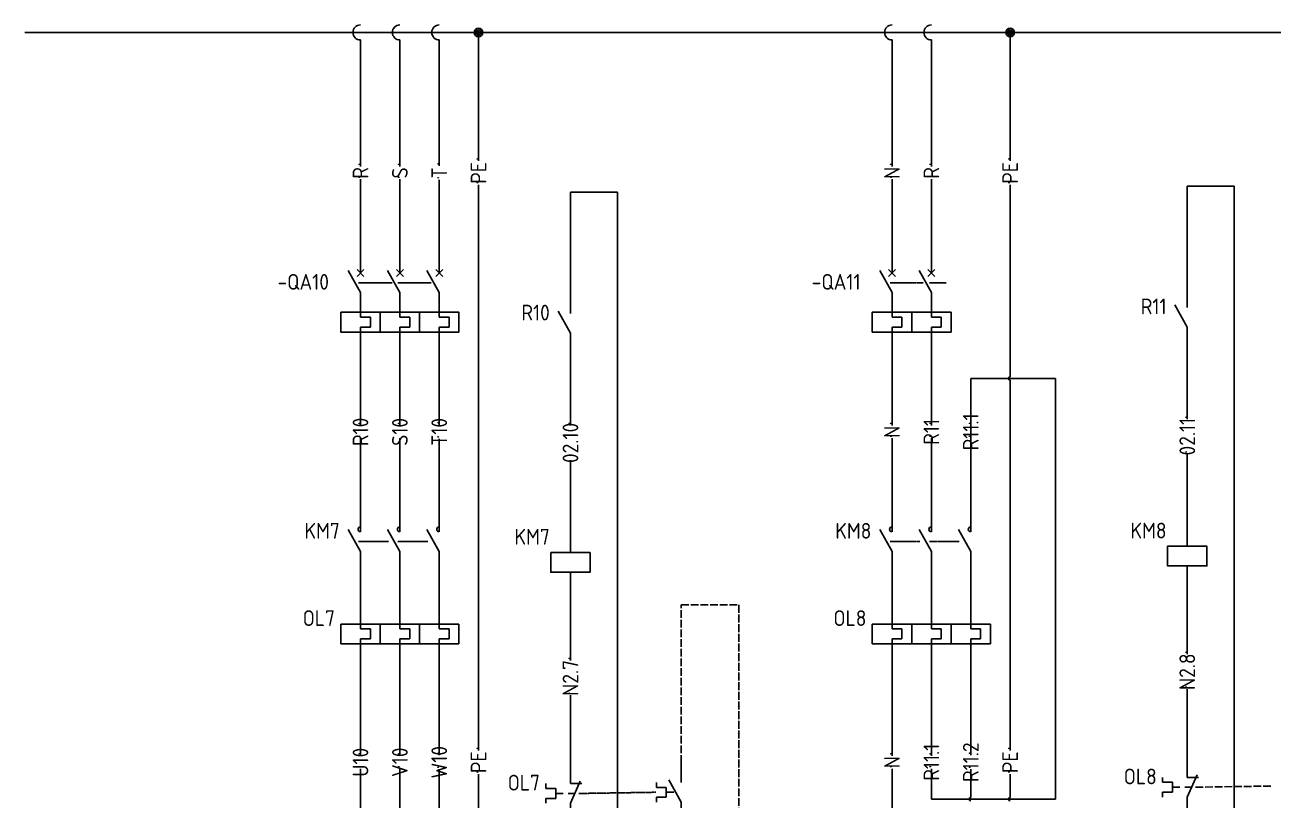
# Model space of a CAD drawing. Header units: millimetres. Extents: x 67033 to 212947, y 35102 to 335921.
# Drawn here: x 85319 to 87255, y 167449 to 168652 of the extents above; entities that cross this region are included whole.
import ezdxf
from ezdxf.enums import TextEntityAlignment as Align

# ---------------------------------------------------------------- set-up
doc = ezdxf.new("R2010")
doc.units = ezdxf.units.MM
doc.linetypes.add('ACAD_ISO02W100', pattern=[15, 12, -3])
doc.linetypes.add('DASHED', pattern=[0.75, 0.5, -0.25])
for name, color, linetype in [('LINK', 9, 'DASHED'), ('MISC', 2, 'Continuous'), ('RED_2.5mm^2', 1, 'Continuous'), ('SYMS', 7, 'Continuous'), ('TAGS', 51, 'Continuous')]:
    doc.layers.add(name, color=color, linetype=linetype)
doc.styles.add('WD_IEC', font='isocp2.shx', dxfattribs={"width": 0.9, "height": 4})

# ---------------------------------------------------------------- blocks, each defined once
blk = doc.blocks.new('VCB11TH')
for p, q in [((0, 7.5), (0, 2.5)), ((-0.88, 3.38), (0.88, 1.62)), ((-0.88, 1.62), (0.88, 3.38)), ((0, -2.5), (-3.12, 3.12)), ((0, -2.5), (0, -8.75)), ((0, -8.75), (2.5, -8.75)), ((2.5, -8.75), (2.5, -11.25)), ((0, -11.25), (0, -12.5)), ((2.5, -11.25), (0, -11.25)), ((0, -12.5), (0, -17.5))]:
    blk.add_line(p, q)
blk.add_lwpolyline([(-5, -7.5), (-5, -12.5), (5, -12.5), (5, -7.5)], close=True)
at = {"style": 'WD_IEC'}
for tag, p in [('INST', (-8, 5.25)), ('LOC', (-8, 1.75)), ('TAG1', (-8, -1.75)), ('RATING1', (-8, -6.35)), ('DESC1', (-8, -14.35)), ('DESC2', (-8, -17.85)), ('DESC3', (-8, -21.35))]:
    blk.add_attdef(tag, text='', height=2.5, dxfattribs=at).set_placement(p, align=Align.RIGHT)
blk.add_attdef('TERM01', text='', height=2, rotation=90, dxfattribs=at).set_placement((-1, 7.5), align=Align.RIGHT)
at = {"style": 'WD_IEC', "flags": 1}
for tag, p, height in [('X2TERM01', (0, 7.5), 0.32), ('MFG', (2.75, 6.5), 1.5), ('CAT', (2.75, 4), 1.5), ('X4LINK', (-2, 0), 0.32), ('X1LINK', (-0.5, 0), 0.32), ('COMMON', (-3.75, -8.75), 1), ('ASSYCODE', (1, -14), 1), ('FAMILY', (1, -15.5), 1), ('X8TERM02', (0, -17.5), 0.32), ('CATDESC', (1, -17), 1)]:
    blk.add_attdef(tag, p, '', height=height, dxfattribs=at)
at = {"lineweight": 15, "style": 'WD_IEC'}
blk.add_attdef('XREF', text='', height=2.5, dxfattribs=at).set_placement((-8, -10.35), align=Align.RIGHT)
at = {"style": 'WD_IEC'}
blk.add_attdef('TERM02', (-1, -17.5), '', height=2, rotation=90, dxfattribs=at)
blk = doc.blocks.new('VCB21TH')
for p, q in [((0, 7.5), (0, 2.5)), ((-0.88, 3.38), (0.88, 1.62)), ((-0.88, 1.62), (0.88, 3.38)), ((0, -2.5), (-3.12, 3.12)), ((0, -2.5), (0, -8.75)), ((0, -8.75), (2.5, -8.75)), ((2.5, -8.75), (2.5, -11.25)), ((0, -11.25), (0, -12.5)), ((2.5, -11.25), (0, -11.25)), ((0, -12.5), (0, -17.5))]:
    blk.add_line(p, q)
blk.add_lwpolyline([(-5, -7.5), (-5, -12.5), (5, -12.5), (5, -7.5)], close=True)
at = {"style": 'WD_IEC'}
for tag, p in [('INST', (-8, 5.25)), ('LOC', (-8, 1.75)), ('TAG2', (-8, -1.75)), ('DESC1', (-8, -14.35)), ('DESC2', (-8, -17.85)), ('DESC3', (-8, -21.35))]:
    blk.add_attdef(tag, text='', height=2.5, dxfattribs=at).set_placement(p, align=Align.RIGHT)
blk.add_attdef('TERM01', text='', height=2, rotation=90, dxfattribs=at).set_placement((-1, 7.5), align=Align.RIGHT)
at = {"style": 'WD_IEC', "flags": 1}
for tag, p, height in [('X2TERM01', (0, 7.5), 0.32), ('X4LINK', (-2, 0), 0.32), ('X1LINK', (-0.5, 0), 0.32), ('CONTACT', (-5, -7.5), 1), ('FAMILY', (1, -15.5), 1), ('X8TERM02', (0, -17.5), 0.32)]:
    blk.add_attdef(tag, p, '', height=height, dxfattribs=at)
blk.add_attdef('RATING1', text='', height=2.5, dxfattribs=at).set_placement((-8, -6.35), align=Align.RIGHT)
at = {"lineweight": 15, "style": 'WD_IEC'}
blk.add_attdef('XREF', text='', height=2.5, dxfattribs=at).set_placement((-8, -10.35), align=Align.RIGHT)
at = {"style": 'WD_IEC'}
blk.add_attdef('TERM02', (-1, -17.5), '', height=2, rotation=90, dxfattribs=at)
blk = doc.blocks.new('VMS21P')
for p, q in [((0, 7.5), (0, 2.5)), ((0, -2.5), (-3.12, 3.12)), ((0, -2.5), (0, -7.5))]:
    blk.add_line(p, q)
blk.add_arc((0, 3.12), 0.625, 90, 270)
at = {"style": 'WD_IEC'}
for tag, p in [('INST', (-5.25, 6.75)), ('TAG2', (-5.25, 0.75)), ('LOC', (-5.25, 3.75)), ('XREF', (-5.25, -3.75)), ('DESC1', (-5.25, -6.75)), ('DESC2', (-5.25, -9.75)), ('DESC3', (-5.25, -12.75))]:
    blk.add_attdef(tag, text='', height=2.5, dxfattribs=at).set_placement(p, align=Align.RIGHT)
blk.add_attdef('TERM01', text='', height=2, rotation=90, dxfattribs=at).set_placement((-1, 7.5), align=Align.RIGHT)
at = {"style": 'WD_IEC', "flags": 1}
for tag, p, height in [('X2TERM01', (0, 7.5), 0.32), ('X4LINK', (-2.91, 0), 0.32), ('X1LINK', (-0.5, 0), 0.32), ('CONTACT', (4, -3.5), 1), ('FAMILY', (4, -5), 1), ('X8TERM02', (0, -7.5), 0.32)]:
    blk.add_attdef(tag, p, '', height=height, dxfattribs=at)
at = {"style": 'WD_IEC'}
blk.add_attdef('TERM02', (-1, -7.5), '', height=2, rotation=90, dxfattribs=at)
blk = doc.blocks.new('VOL1')
for p, q in [((0, 7.5), (0, 1.25)), ((-5, 2.5), (-5, -2.5)), ((5, 2.5), (-5, 2.5)), ((0, 1.25), (2.5, 1.25)), ((2.5, 1.25), (2.5, -1.25)), ((5, -2.5), (5, 2.5)), ((-5, -2.5), (5, -2.5)), ((0, -1.25), (0, -7.5)), ((2.5, -1.25), (0, -1.25))]:
    blk.add_line(p, q)
at = {"style": 'WD_IEC'}
for tag, p in [('INST', (-6.5, 9)), ('LOC', (-6.5, 5.5)), ('TAG1', (-6.5, 2)), ('RATING1', (-6.5, -2.5)), ('XREF', (-6.5, -6.5)), ('DESC1', (-6.5, -10.35)), ('DESC2', (-6.5, -13.85)), ('DESC3', (-6.5, -17.35))]:
    blk.add_attdef(tag, text='', height=2.5, dxfattribs=at).set_placement(p, align=Align.RIGHT)
blk.add_attdef('TERM01', text='', height=2, rotation=90, dxfattribs=at).set_placement((-1, 7.5), align=Align.RIGHT)
at = {"style": 'WD_IEC', "flags": 1}
for tag, p, height in [('X2TERM01', (0, 7.5), 0.32), ('MFG', (2.75, 6.5), 1.5), ('CAT', (2.75, 4), 1.5), ('X4LINK', (-5, 0), 0.32), ('X1LINK', (5, 0), 0.32), ('ASSYCODE', (1, -4), 1), ('FAMILY', (1, -5.5), 1), ('CATDESC', (1, -7), 1), ('X8TERM02', (0, -7.5), 0.32)]:
    blk.add_attdef(tag, p, '', height=height, dxfattribs=at)
at = {"style": 'WD_IEC'}
blk.add_attdef('TERM02', (-1, -7.5), '', height=2, rotation=90, dxfattribs=at)
blk = doc.blocks.new('VOL2')
for p, q in [((0, 7.5), (0, 1.25)), ((-5, 2.5), (-5, -2.5)), ((5, 2.5), (-5, 2.5)), ((0, 1.25), (2.5, 1.25)), ((2.5, 1.25), (2.5, -1.25)), ((5, -2.5), (5, 2.5)), ((-5, -2.5), (5, -2.5)), ((0, -1.25), (0, -7.5)), ((2.5, -1.25), (0, -1.25))]:
    blk.add_line(p, q)
at = {"style": 'WD_IEC'}
for tag, p in [('INST', (-6.5, 9)), ('LOC', (-6.5, 5.5)), ('TAG2', (-6.5, 2)), ('RATING1', (-6.5, -2.5)), ('XREF', (-6.5, -6.5)), ('DESC1', (-6.5, -10.35)), ('DESC2', (-6.5, -13.85)), ('DESC3', (-6.5, -17.35))]:
    blk.add_attdef(tag, text='', height=2.5, dxfattribs=at).set_placement(p, align=Align.RIGHT)
blk.add_attdef('TERM01', text='', height=2, rotation=90, dxfattribs=at).set_placement((-1, 7.5), align=Align.RIGHT)
at = {"style": 'WD_IEC', "flags": 1}
for tag, p, height in [('X2TERM01', (0, 7.5), 0.32), ('X4LINK', (-5, 0), 0.32), ('X1LINK', (5, 0), 0.32), ('FAMILY', (1, -5.5), 1), ('X8TERM02', (0, -7.5), 0.32)]:
    blk.add_attdef(tag, p, '', height=height, dxfattribs=at)
at = {"style": 'WD_IEC'}
blk.add_attdef('TERM02', (-1, -7.5), '', height=2, rotation=90, dxfattribs=at)
blk = doc.blocks.new('VT0_LGENERIC')
at = {"style": 'WD_IEC'}
blk.add_attdef('COLOR', text='', height=2.5, rotation=90, dxfattribs=at).set_placement((0, 0), align=Align.MIDDLE_CENTER)
at = {"style": 'WD_IEC', "flags": 1}
for tag, p in [('X2TERM01', (0, 4)), ('X8TERM01', (0, -4))]:
    blk.add_attdef(tag, p, '', height=0.16, rotation=90, dxfattribs=at)
at = {"style": 'WD_IEC'}
for tag, p in [('X2_TINY_DOT_DONT_REMOVE', (0, 4)), ('X8_TINY_DOT_DONT_REMOVE', (0, -4))]:
    blk.add_attdef(tag, p, '', height=0.0001, rotation=90, dxfattribs=at)
blk = doc.blocks.new('WDDOT')
for radius in [0.72, 0.449, 0.223]:
    blk.add_circle((0, 0), radius)
blk = doc.blocks.new('VMS1')
for p, q in [((0, 2.5), (0, 7.5)), ((0, -2.5), (0, -7.5))]:
    blk.add_line(p, q)
blk.add_lwpolyline([(-5, 2.5), (-5, -2.5), (5, -2.5), (5, 2.5)], close=True)
at = {"style": 'WD_IEC'}
for tag, p in [('INST', (-5.25, 10.5)), ('LOC', (-5.25, 7.5)), ('TAG1', (-5.25, 4.5)), ('DESC1', (-5.25, -6.85)), ('DESC2', (-5.25, -9.85)), ('DESC3', (-5.25, -12.85))]:
    blk.add_attdef(tag, text='', height=2.5, dxfattribs=at).set_placement(p, align=Align.RIGHT)
blk.add_attdef('TERM01', text='', height=2, rotation=90, dxfattribs=at).set_placement((-1, 7.5), align=Align.RIGHT)
at = {"style": 'WD_IEC', "flags": 1}
for tag, p, height in [('X2TERM01', (0, 7.5), 0.32), ('X4LINK', (-5, 0), 0.32), ('X1LINK', (5, 0), 0.32), ('ASSYCODE', (1, -4), 1), ('FAMILY', (1, -5.5), 1), ('CATDESC', (1, -7), 1), ('X8TERM02', (0, -7.5), 0.32)]:
    blk.add_attdef(tag, p, '', height=height, dxfattribs=at)
at = {"style": 'WD_IEC', "flags": 9}
for tag, p in [('MFG', (-6, 1)), ('CAT', (-6, -1.5))]:
    blk.add_attdef(tag, text='', height=1.5, dxfattribs=at).set_placement(p, align=Align.RIGHT)
at = {"style": 'WD_IEC'}
blk.add_attdef('TERM02', (-1, -7.5), '', height=2, rotation=90, dxfattribs=at)
at = {"lineweight": 9, "style": 'WD_IEC'}
for tag, p in [('NO', (-5.5, -16.5)), ('NC', (-5.5, -19.5))]:
    blk.add_attdef(tag, text='', height=2.5, dxfattribs=at).set_placement(p, align=Align.TOP_RIGHT)
for tag, p in [('XREFNO', (-4, -16.5)), ('XREFNC', (-4, -19.5))]:
    blk.add_attdef(tag, text='', height=2.5, dxfattribs=at).set_placement(p, align=Align.TOP_LEFT)
blk = doc.blocks.new('VOL22')
for p, q in [((0, 7.5), (0, 2.5)), ((-6.25, 2.5), (-6.25, 1.25)), ((-6.25, 1.25), (-3.75, 1.25)), ((-3.75, 1.25), (-3.75, -1.25)), ((-3.75, 0), (-1.88, 0)), ((-0.62, 0), (1.11, 0)), ((0, -2.5), (2.5, 3.12)), ((0, 2.5), (2.87, 2.5)), ((-3.75, -1.25), (-6.25, -1.25)), ((-6.25, -1.25), (-6.25, -2.5)), ((0, -2.5), (0, -7.5))]:
    blk.add_line(p, q)
at = {"style": 'WD_IEC'}
for tag, p in [('INST', (-7.75, 6.75)), ('TAG2', (-7.75, 0.75)), ('LOC', (-7.75, 3.75)), ('XREF', (-7.75, -3.75)), ('DESC1', (-7.75, -6.75)), ('DESC2', (-7.75, -9.75)), ('DESC3', (-7.75, -12.75))]:
    blk.add_attdef(tag, text='', height=2.5, dxfattribs=at).set_placement(p, align=Align.RIGHT)
blk.add_attdef('TERM01', text='', height=2, rotation=90, dxfattribs=at).set_placement((-1, 7.5), align=Align.RIGHT)
at = {"style": 'WD_IEC', "flags": 1}
for tag, p, height in [('X2TERM01', (0, 7.5), 0.32), ('X4LINK', (-6.38, 0), 0.32), ('X1LINK', (2.11, 0), 0.32), ('CONTACT', (4, -3.5), 1), ('FAMILY', (4, -5), 1), ('COMMON', (5.25, -4.75), 1), ('X8TERM02', (0, -7.5), 0.32)]:
    blk.add_attdef(tag, p, '', height=height, dxfattribs=at)
at = {"style": 'WD_IEC'}
blk.add_attdef('TERM02', (-1, -7.5), '', height=2, rotation=90, dxfattribs=at)
blk = doc.blocks.new('VCR21')
for p, q in [((0, 7.5), (0, 2.5)), ((0, -2.5), (-3.12, 3.12)), ((0, -2.5), (0, -7.5))]:
    blk.add_line(p, q)
at = {"style": 'WD_IEC'}
for tag, p in [('INST', (-5.25, 6.75)), ('TAG2', (-5.25, 0.75)), ('LOC', (-5.25, 3.75)), ('XREF', (-5.25, -3.75)), ('DESC1', (-5.25, -6.75)), ('DESC2', (-5.25, -9.75)), ('DESC3', (-5.25, -12.75))]:
    blk.add_attdef(tag, text='', height=2.5, dxfattribs=at).set_placement(p, align=Align.RIGHT)
blk.add_attdef('TERM01', text='', height=2, rotation=90, dxfattribs=at).set_placement((-1, 7.5), align=Align.RIGHT)
at = {"style": 'WD_IEC', "flags": 1}
for tag, p, height in [('X2TERM01', (0, 7.5), 0.32), ('X4LINK', (-2.75, 0), 0.32), ('X1LINK', (-0.5, 0), 0.32), ('CONTACT', (4, -3.5), 1), ('FAMILY', (4, -5), 1), ('COMMON', (5.25, -4.75), 1), ('X8TERM02', (0, -7.5), 0.32)]:
    blk.add_attdef(tag, p, '', height=height, dxfattribs=at)
at = {"style": 'WD_IEC'}
blk.add_attdef('TERM02', (-1, -7.5), '', height=2, rotation=90, dxfattribs=at)
blk = doc.blocks.new('VOL21')
for p, q in [((0, 7.5), (0, 2.5)), ((-6.25, 2.5), (-6.25, 1.25)), ((-6.25, 1.25), (-3.75, 1.25)), ((-3.75, 1.25), (-3.75, -1.25)), ((-3.75, 0), (-1.875, 0)), ((0, -2.5), (-3.125, 3.125)), ((-6.25, -1.25), (-6.25, -2.5)), ((-3.75, -1.25), (-6.25, -1.25)), ((0, -2.5), (0, -7.5))]:
    blk.add_line(p, q)
at = {"style": 'WD_IEC'}
for tag, p in [('INST', (-7.75, 6.75)), ('TAG2', (-7.75, 0.75)), ('LOC', (-7.75, 3.75)), ('XREF', (-7.75, -3.75)), ('DESC1', (-7.75, -6.75)), ('DESC2', (-7.75, -9.75)), ('DESC3', (-7.75, -12.75))]:
    blk.add_attdef(tag, text='', height=2.5, dxfattribs=at).set_placement(p, align=Align.RIGHT)
blk.add_attdef('TERM01', text='', height=2, rotation=90, dxfattribs=at).set_placement((-1, 7.5), align=Align.RIGHT)
at = {"style": 'WD_IEC', "flags": 1}
for tag, p, height in [('X2TERM01', (0, 7.5), 0.32), ('X4LINK', (-6.375, 0), 0.32), ('X1LINK', (-0.5, 0), 0.32), ('CONTACT', (4, -3.5), 1), ('FAMILY', (4, -5), 1), ('COMMON', (5.25, -4.75), 1), ('X8TERM02', (0, -7.5), 0.32)]:
    blk.add_attdef(tag, p, '', height=height, dxfattribs=at)
at = {"style": 'WD_IEC'}
blk.add_attdef('TERM02', (-1, -7.5), '', height=2, rotation=90, dxfattribs=at)

msp = doc.modelspace()

# ---------------------------------------------------------------- linework, layer by layer
at = {"color": 1}
for p, q in [((86917.7, 168103.4), (86786.4, 168103.4)), ((86917.7, 167450.3), (86917.7, 168103.4)), ((86725.3, 167450.3), (86917.7, 167450.3))]:
    msp.add_line(p, q, dxfattribs=at)
at = {"color": 5}
msp.add_line((86786.4, 167895.9), (86786.4, 168103.4), dxfattribs=at)
at = {"layer": 'LINK'}
for points in [[(85836.5, 168251.9), (85888.4, 168251.9)], [(85897.5, 168251.9), (85949.4, 168251.9)], [(86661.2, 168251.9), (86713.1, 168251.9)], [(85836.5, 167850.1), (85882.8, 167850.1)], [(85897.5, 167850.1), (85943.9, 167850.1)], [(86661.2, 167850.1), (86707.5, 167850.1)], [(86722.3, 167850.1), (86768.6, 167850.1)], [(85870, 167707), (85870, 167707)], [(85931.1, 167707), (85931.1, 167707)], [(86694.8, 167707), (86694.8, 167707)], [(86755.8, 167707), (86755.8, 167707)], [(86178.2, 167459.2), (86298, 167461.1)]]:
    msp.add_lwpolyline(points, dxfattribs=at)
at = {"layer": 'LINK', "linetype": 'ByBlock'}
msp.add_lwpolyline([(86722.3, 168251.9), (86748.2, 168251.9)], dxfattribs=at)
at = {"layer": 'LINK', "linetype": 'ACAD_ISO02W100'}
msp.add_lwpolyline([(87135.2, 167468.9), (87255, 167470.8)], dxfattribs=at)
at = {"layer": 'RED_2.5mm^2', "color": 2}
for p, q in [((85318.9, 168640.5), (89267, 168640.5)), ((86022.7, 168441), (86022.7, 168640.5)), ((86847.5, 168441), (86847.5, 168640.5)), ((86022.7, 167526.1), (86022.7, 168404.1)), ((86847.5, 168105.9), (86847.5, 168404.1)), ((86847.5, 167526.1), (86847.5, 168100.8)), ((86022.7, 167044.9), (86022.7, 167489.2)), ((86847.5, 167452.8), (86847.5, 167489.2))]:
    msp.add_line(p, q, dxfattribs=at)
at = {"layer": 'RED_2.5mm^2'}
for p, q in [((85839.5, 168432.5), (85839.5, 168628.9)), ((85900.6, 168432.5), (85900.6, 168628.9)), ((85961.7, 168433.4), (85961.7, 168628.9)), ((86725.3, 168432.5), (86725.3, 168628.9)), ((85839.5, 168412.6), (85839.5, 168297.7)), ((85900.6, 168412.6), (85900.6, 168297.7)), ((85961.7, 168411.7), (85961.7, 168297.7)), ((86725.3, 168412.6), (86725.3, 168297.7)), ((87195.2, 168402), (87122.3, 168402)), ((87122.3, 168402), (87122.3, 168244.3)), ((87195.2, 167250.2), (87195.2, 168402)), ((86206.3, 168392.4), (86165.3, 168392.4)), ((86165.3, 168392.4), (86165.3, 168234.7)), ((86238.2, 168392.4), (86206.3, 168392.4)), ((86238.2, 167240.6), (86238.2, 168392.4)), ((87122.3, 168152.7), (87122.3, 168040.1)), ((85839.5, 168145), (85839.5, 168030.4)), ((85900.6, 168145), (85900.6, 168030.4)), ((85961.7, 168145), (85961.7, 168031.4)), ((86165.3, 168143.1), (86165.3, 168030.5)), ((86725.3, 168145), (86725.3, 168030.4)), ((86786.4, 168103.4), (86786.4, 168030.4)), ((85839.5, 168010.5), (85839.5, 167895.9)), ((85900.6, 168010.5), (85900.6, 167895.9)), ((85961.7, 168009.6), (85961.7, 167895.9)), ((86725.3, 168010.5), (86725.3, 167895.9)), ((86786.4, 168010.5), (86786.4, 167895.9)), ((86165.3, 167976.4), (86165.3, 167863.8)), ((87122.3, 167986), (87122.3, 167873.4)), ((85839.5, 167804.3), (85839.5, 167752.8)), ((85900.6, 167804.3), (85900.6, 167752.8)), ((85961.7, 167804.3), (85961.7, 167752.8)), ((86725.3, 167804.3), (86725.3, 167752.8)), ((86786.4, 167804.3), (86786.4, 167752.8)), ((85839.5, 167661.2), (85839.5, 167517.6)), ((85900.6, 167661.2), (85900.6, 167517.6)), ((85961.7, 167661.2), (85961.7, 167518.5)), ((86725.3, 167661.2), (86725.3, 167517.6)), ((86786.4, 167661.2), (86786.4, 167518.5)), ((85839.5, 167497.7), (85839.5, 167044.9)), ((85900.6, 167497.7), (85900.6, 167044.9)), ((85961.7, 167496.8), (85961.7, 167044.9)), ((86725.3, 167497.7), (86725.3, 167450.3)), ((86786.4, 167496.8), (86786.4, 167452.8))]:
    msp.add_line(p, q, dxfattribs=at)
at = {"layer": 'RED_2.5mm^2', "color": 5}
for p, q in [((86664.2, 168432.5), (86664.2, 168628.9)), ((86664.2, 168412.6), (86664.2, 168297.7)), ((86664.2, 168145), (86664.2, 168030.4)), ((86664.2, 168010.5), (86664.2, 167895.9)), ((86664.2, 167804.3), (86664.2, 167752.8)), ((87122.3, 167781.8), (87122.3, 167675.3)), ((86165.3, 167772.2), (86165.3, 167665.6)), ((86664.2, 167661.2), (86664.2, 167517.6)), ((86165.3, 167611.6), (86165.3, 167505)), ((87122.3, 167621.2), (87122.3, 167514.7)), ((86664.2, 167497.7), (86664.2, 167044.9))]:
    msp.add_line(p, q, dxfattribs=at)
at = {"layer": 'RED_2.5mm^2', "linetype": 'ACAD_ISO02W100'}
for p, q in [((86336.9, 167506.9), (86336.9, 167751.8)), ((86336.9, 167751.8), (86426.7, 167751.8)), ((86426.7, 167751.8), (86426.7, 167398.4))]:
    msp.add_line(p, q, dxfattribs=at)
at = {"layer": 'RED_2.5mm^2'}
for centre in [(85839.5, 168640.5), (85900.6, 168640.5), (85961.7, 168640.5), (86725.3, 168640.5)]:
    msp.add_arc(centre, 11.6, 90, 270, dxfattribs=at)
at = {"layer": 'RED_2.5mm^2', "color": 5}
msp.add_arc((86664.2, 168640.5), 11.6, 90, 270, dxfattribs=at)
at = {"layer": 'RED_2.5mm^2', "color": 2}
for centre in [(86847.5, 168103.4), (86847.5, 167450.3)]:
    msp.add_arc(centre, 2.54, 90, 270, dxfattribs=at)
at = {"layer": 'RED_2.5mm^2', "color": 1}
msp.add_arc((86786.4, 167450.3), 2.54, 90, 270, dxfattribs=at)

# ---------------------------------------------------------------- block references
at = {"layer": 'SYMS'}
for name, p, xscale, yscale, zscale in [('WDDOT', (86022.7, 168640.5), 9.16142600546251, 9.16142600546251, 9.16142600546251), ('WDDOT', (86847.5, 168640.5), 9.16142600546251, 9.16142600546251, 9.16142600546251), ('VCB21TH', (85900.6, 168251.9), 6.107617336975006, 6.107617336975006, 6.107617336975006), ('VCB21TH', (85961.7, 168251.9), 6.107617336975006, 6.107617336975006, 6.107617336975006), ('VCB21TH', (86725.3, 168251.9), 6.107617336975006, 6.107617336975006, 6.107617336975006), ('VMS21P', (85900.6, 167850.1), 6.107617336975006, 6.107617336975006, 6.107617336975006), ('VMS21P', (85961.7, 167850.1), 6.107617336975006, 6.107617336975006, 6.107617336975006), ('VMS21P', (86725.3, 167850.1), 6.107617336975006, 6.107617336975006, 6.107617336975006), ('VMS21P', (86786.4, 167850.1), 6.107617336975006, 6.107617336975006, 6.107617336975006), ('VOL2', (85900.6, 167707), 6.107617336975006, 6.107617336975006, 6.107617336975006), ('VOL2', (85961.7, 167707), 6.107617336975006, 6.107617336975006, 6.107617336975006), ('VOL2', (86725.3, 167707), 6.107617336975006, 6.107617336975006, 6.107617336975006), ('VOL2', (86786.4, 167707), 6.107617336975006, 6.107617336975006, 6.107617336975006)]:
    msp.add_blockref(name, p, dxfattribs=dict(at, xscale=xscale, yscale=yscale, zscale=zscale))
ref = msp.add_blockref('VT0_LGENERIC', (85961.7, 168422.5), dxfattribs=dict(at, xscale=6.107617336975006, yscale=6.107617336975006, zscale=6.107617336975006))
ref.add_attrib('X8_TINY_DOT_DONT_REMOVE', '.', (85961.7, 168411.7), dxfattribs={"layer": 'MISC', "height": 24.4, "rotation": 90, "style": 'WD_IEC'})
ref.add_attrib('X2_TINY_DOT_DONT_REMOVE', '.', (85961.7, 168433.4), dxfattribs={"layer": 'MISC', "height": 24.4, "rotation": 90, "style": 'WD_IEC'})
ref.add_attrib('COLOR', 'T', dxfattribs={"layer": 'MISC', "height": 24.4, "rotation": 90, "style": 'WD_IEC'}).set_placement((85961.7, 168422.5), align=Align.MIDDLE_CENTER)
at = {"layer": 'SYMS', "color": 2}
ref = msp.add_blockref('VT0_LGENERIC', (86022.7, 168422.5), dxfattribs=dict(at, xscale=6.107617336975006, yscale=6.107617336975006, zscale=6.107617336975006))
ref.add_attrib('X8_TINY_DOT_DONT_REMOVE', '.', (86022.7, 168404.1), dxfattribs={"layer": 'MISC', "height": 24.4, "rotation": 90, "style": 'WD_IEC'})
ref.add_attrib('X2_TINY_DOT_DONT_REMOVE', '.', (86022.7, 168441), dxfattribs={"layer": 'MISC', "height": 24.4, "rotation": 90, "style": 'WD_IEC'})
ref.add_attrib('COLOR', 'PE', dxfattribs={"layer": 'MISC', "height": 24.43, "rotation": 90, "style": 'WD_IEC'}).set_placement((86022.7, 168422.5), align=Align.MIDDLE_CENTER)
ref = msp.add_blockref('VT0_LGENERIC', (86847.5, 168422.5), dxfattribs=dict(at, xscale=6.107617336975006, yscale=6.107617336975006, zscale=6.107617336975006))
ref.add_attrib('X8_TINY_DOT_DONT_REMOVE', '.', (86847.5, 168404.1), dxfattribs={"layer": 'MISC', "height": 24.4, "rotation": 90, "style": 'WD_IEC'})
ref.add_attrib('X2_TINY_DOT_DONT_REMOVE', '.', (86847.5, 168441), dxfattribs={"layer": 'MISC', "height": 24.4, "rotation": 90, "style": 'WD_IEC'})
ref.add_attrib('COLOR', 'PE', dxfattribs={"layer": 'MISC', "height": 24.43, "rotation": 90, "style": 'WD_IEC'}).set_placement((86847.5, 168422.5), align=Align.MIDDLE_CENTER)
at = {"layer": 'SYMS'}
ref = msp.add_blockref('VT0_LGENERIC', (85839.5, 168422.5), dxfattribs=dict(at, xscale=6.107617336975006, yscale=6.107617336975006, zscale=6.107617336975006))
ref.add_attrib('X8_TINY_DOT_DONT_REMOVE', '.', (85839.5, 168412.6), dxfattribs={"layer": 'MISC', "height": 24.4, "rotation": 90, "style": 'WD_IEC'})
ref.add_attrib('X2_TINY_DOT_DONT_REMOVE', '.', (85839.5, 168432.5), dxfattribs={"layer": 'MISC', "height": 24.4, "rotation": 90, "style": 'WD_IEC'})
ref.add_attrib('COLOR', 'R', dxfattribs={"layer": 'MISC', "height": 24.4, "rotation": 90, "style": 'WD_IEC'}).set_placement((85839.5, 168422.5), align=Align.MIDDLE_CENTER)
ref = msp.add_blockref('VT0_LGENERIC', (85900.6, 168422.5), dxfattribs=dict(at, xscale=6.107617336975006, yscale=6.107617336975006, zscale=6.107617336975006))
ref.add_attrib('X8_TINY_DOT_DONT_REMOVE', '.', (85900.6, 168412.6), dxfattribs={"layer": 'MISC', "height": 24.4, "rotation": 90, "style": 'WD_IEC'})
ref.add_attrib('X2_TINY_DOT_DONT_REMOVE', '.', (85900.6, 168432.5), dxfattribs={"layer": 'MISC', "height": 24.4, "rotation": 90, "style": 'WD_IEC'})
ref.add_attrib('COLOR', 'S', dxfattribs={"layer": 'MISC', "height": 24.4, "rotation": 90, "style": 'WD_IEC'}).set_placement((85900.6, 168422.5), align=Align.MIDDLE_CENTER)
at = {"layer": 'SYMS', "color": 5}
ref = msp.add_blockref('VT0_LGENERIC', (86664.2, 168422.5), dxfattribs=dict(at, xscale=6.107617336975006, yscale=6.107617336975006, zscale=6.107617336975006))
ref.add_attrib('X8_TINY_DOT_DONT_REMOVE', '.', (86664.2, 168412.6), dxfattribs={"layer": 'MISC', "height": 24.4, "rotation": 90, "style": 'WD_IEC'})
ref.add_attrib('X2_TINY_DOT_DONT_REMOVE', '.', (86664.2, 168432.5), dxfattribs={"layer": 'MISC', "height": 24.4, "rotation": 90, "style": 'WD_IEC'})
ref.add_attrib('COLOR', 'N', dxfattribs={"layer": 'MISC', "height": 24.4, "rotation": 90, "style": 'WD_IEC'}).set_placement((86664.2, 168422.5), align=Align.MIDDLE_CENTER)
at = {"layer": 'SYMS'}
ref = msp.add_blockref('VT0_LGENERIC', (86725.3, 168422.5), dxfattribs=dict(at, xscale=6.107617336975006, yscale=6.107617336975006, zscale=6.107617336975006))
ref.add_attrib('X2_TINY_DOT_DONT_REMOVE', '.', (86725.3, 168432.5), dxfattribs={"layer": 'MISC', "height": 24.4, "rotation": 90, "style": 'WD_IEC'})
ref.add_attrib('COLOR', 'R', dxfattribs={"layer": 'MISC', "height": 24.4, "rotation": 90, "style": 'WD_IEC'}).set_placement((86725.3, 168422.5), align=Align.MIDDLE_CENTER)
ref = msp.add_blockref('VCB11TH', (85839.5, 168251.9), dxfattribs=dict(at, xscale=6.107617336975006, yscale=6.107617336975006, zscale=6.107617336975006))
ref.add_attrib('TAG1', '-QA10', dxfattribs={"layer": 'TAGS', "height": 24.43, "style": 'WD_IEC'}).set_placement((85790.6, 168241.2), align=Align.RIGHT)
ref = msp.add_blockref('VCB11TH', (86664.2, 168251.9), dxfattribs=dict(at, xscale=6.107617336975006, yscale=6.107617336975006, zscale=6.107617336975006))
ref.add_attrib('TAG1', '-QA11', dxfattribs={"layer": 'TAGS', "height": 24.43, "style": 'WD_IEC'}).set_placement((86615.4, 168241.2), align=Align.RIGHT)
ref = msp.add_blockref('VCR21', (87122.3, 168198.5), dxfattribs=dict(at, xscale=6.107617336975006, yscale=6.107617336975006, zscale=6.107617336975006))
ref.add_attrib('TAG2', 'R11', dxfattribs={"layer": 'TAGS', "height": 24.43, "style": 'WD_IEC'}).set_placement((87090.2, 168203.1), align=Align.RIGHT)
ref = msp.add_blockref('VCR21', (86165.3, 168188.9), dxfattribs=dict(at, xscale=6.107617336975006, yscale=6.107617336975006, zscale=6.107617336975006))
ref.add_attrib('TAG2', 'R10', dxfattribs={"layer": 'TAGS', "height": 24.43, "style": 'WD_IEC'}).set_placement((86133.2, 168193.5), align=Align.RIGHT)
ref = msp.add_blockref('VT0_LGENERIC', (85839.5, 168020.5), dxfattribs=dict(at, xscale=6.107617336975006, yscale=6.107617336975006, zscale=6.107617336975006))
ref.add_attrib('X8_TINY_DOT_DONT_REMOVE', '.', (85839.5, 168010.5), dxfattribs={"layer": 'MISC', "height": 24.4, "rotation": 90, "style": 'WD_IEC'})
ref.add_attrib('X2_TINY_DOT_DONT_REMOVE', '.', (85839.5, 168030.4), dxfattribs={"layer": 'MISC', "height": 24.4, "rotation": 90, "style": 'WD_IEC'})
ref.add_attrib('COLOR', 'R10', dxfattribs={"layer": 'MISC', "height": 24.43, "rotation": 90, "style": 'WD_IEC'}).set_placement((85839.5, 168020.5), align=Align.MIDDLE_CENTER)
ref = msp.add_blockref('VT0_LGENERIC', (85900.6, 168020.5), dxfattribs=dict(at, xscale=6.107617336975006, yscale=6.107617336975006, zscale=6.107617336975006))
ref.add_attrib('X2_TINY_DOT_DONT_REMOVE', '.', (85900.6, 168030.4), dxfattribs={"layer": 'MISC', "height": 24.4, "rotation": 90, "style": 'WD_IEC'})
ref.add_attrib('COLOR', 'S10', dxfattribs={"layer": 'MISC', "height": 24.43, "rotation": 90, "style": 'WD_IEC'}).set_placement((85900.6, 168020.5), align=Align.MIDDLE_CENTER)
ref = msp.add_blockref('VT0_LGENERIC', (85961.7, 168020.5), dxfattribs=dict(at, xscale=6.107617336975006, yscale=6.107617336975006, zscale=6.107617336975006))
ref.add_attrib('X8_TINY_DOT_DONT_REMOVE', '.', (85961.7, 168009.6), dxfattribs={"layer": 'MISC', "height": 24.4, "rotation": 90, "style": 'WD_IEC'})
ref.add_attrib('X2_TINY_DOT_DONT_REMOVE', '.', (85961.7, 168031.4), dxfattribs={"layer": 'MISC', "height": 24.4, "rotation": 90, "style": 'WD_IEC'})
ref.add_attrib('COLOR', 'T10', dxfattribs={"layer": 'MISC', "height": 24.43, "rotation": 90, "style": 'WD_IEC'}).set_placement((85961.7, 168020.5), align=Align.MIDDLE_CENTER)
ref = msp.add_blockref('VT0_LGENERIC', (86165.3, 168003.4), dxfattribs=dict(at, xscale=6.107617336975006, yscale=6.107617336975006, zscale=6.107617336975006))
ref.add_attrib('X2_TINY_DOT_DONT_REMOVE', '.', (86165.3, 168030.5), dxfattribs={"layer": 'MISC', "height": 24.4, "rotation": 90, "style": 'WD_IEC'})
ref.add_attrib('COLOR', '02.10', dxfattribs={"layer": 'MISC', "height": 24.43, "rotation": 90, "style": 'WD_IEC'}).set_placement((86165.3, 168003.4), align=Align.MIDDLE_CENTER)
at = {"layer": 'SYMS', "color": 5}
ref = msp.add_blockref('VT0_LGENERIC', (86664.2, 168020.5), dxfattribs=dict(at, xscale=6.107617336975006, yscale=6.107617336975006, zscale=6.107617336975006))
ref.add_attrib('X8_TINY_DOT_DONT_REMOVE', '.', (86664.2, 168010.5), dxfattribs={"layer": 'MISC', "height": 24.4, "rotation": 90, "style": 'WD_IEC'})
ref.add_attrib('X2_TINY_DOT_DONT_REMOVE', '.', (86664.2, 168030.4), dxfattribs={"layer": 'MISC', "height": 24.4, "rotation": 90, "style": 'WD_IEC'})
ref.add_attrib('COLOR', 'N', dxfattribs={"layer": 'MISC', "height": 24.4, "rotation": 90, "style": 'WD_IEC'}).set_placement((86664.2, 168020.5), align=Align.MIDDLE_CENTER)
at = {"layer": 'SYMS'}
ref = msp.add_blockref('VT0_LGENERIC', (86725.3, 168020.5), dxfattribs=dict(at, xscale=6.107617336975006, yscale=6.107617336975006, zscale=6.107617336975006))
ref.add_attrib('X8_TINY_DOT_DONT_REMOVE', '.', (86725.3, 168010.5), dxfattribs={"layer": 'MISC', "height": 24.4, "rotation": 90, "style": 'WD_IEC'})
ref.add_attrib('X2_TINY_DOT_DONT_REMOVE', '.', (86725.3, 168030.4), dxfattribs={"layer": 'MISC', "height": 24.4, "rotation": 90, "style": 'WD_IEC'})
ref.add_attrib('COLOR', 'R11', dxfattribs={"layer": 'MISC', "height": 24.43, "rotation": 90, "style": 'WD_IEC'}).set_placement((86725.3, 168020.5), align=Align.MIDDLE_CENTER)
ref = msp.add_blockref('VT0_LGENERIC', (86786.4, 168020.5), dxfattribs=dict(at, xscale=6.107617336975006, yscale=6.107617336975006, zscale=6.107617336975006))
ref.add_attrib('X8_TINY_DOT_DONT_REMOVE', '.', (86786.4, 168010.5), dxfattribs={"layer": 'MISC', "height": 24.4, "rotation": 90, "style": 'WD_IEC'})
ref.add_attrib('X2_TINY_DOT_DONT_REMOVE', '.', (86786.4, 168030.4), dxfattribs={"layer": 'MISC', "height": 24.4, "rotation": 90, "style": 'WD_IEC'})
ref.add_attrib('COLOR', 'R11.1', dxfattribs={"layer": 'MISC', "height": 24.43, "rotation": 90, "style": 'WD_IEC'}).set_placement((86786.4, 168020.5), align=Align.MIDDLE_CENTER)
ref = msp.add_blockref('VT0_LGENERIC', (87122.3, 168013.1), dxfattribs=dict(at, xscale=6.107617336975006, yscale=6.107617336975006, zscale=6.107617336975006))
ref.add_attrib('X8_TINY_DOT_DONT_REMOVE', '.', (87122.3, 167986), dxfattribs={"layer": 'MISC', "height": 24.4, "rotation": 90, "style": 'WD_IEC'})
ref.add_attrib('X2_TINY_DOT_DONT_REMOVE', '.', (87122.3, 168040.1), dxfattribs={"layer": 'MISC', "height": 24.4, "rotation": 90, "style": 'WD_IEC'})
ref.add_attrib('COLOR', '02.11', dxfattribs={"layer": 'MISC', "height": 24.43, "rotation": 90, "style": 'WD_IEC'}).set_placement((87122.3, 168013.1), align=Align.MIDDLE_CENTER)
ref = msp.add_blockref('VMS21P', (85839.5, 167850.1), dxfattribs=dict(at, xscale=6.107617336975006, yscale=6.107617336975006, zscale=6.107617336975006))
ref.add_attrib('TAG2', 'KM7', dxfattribs={"layer": 'TAGS', "height": 24.43, "style": 'WD_IEC'}).set_placement((85807.4, 167854.7), align=Align.RIGHT)
ref = msp.add_blockref('VMS21P', (86664.2, 167850.1), dxfattribs=dict(at, xscale=6.107617336975006, yscale=6.107617336975006, zscale=6.107617336975006))
ref.add_attrib('TAG2', 'KM8', dxfattribs={"layer": 'TAGS', "height": 24.43, "style": 'WD_IEC'}).set_placement((86632.2, 167854.7), align=Align.RIGHT)
ref = msp.add_blockref('VMS1', (87122.3, 167827.6), dxfattribs=dict(at, xscale=6.107617336975006, yscale=6.107617336975006, zscale=6.107617336975006))
ref.add_attrib('TAG1', 'KM8', dxfattribs={"layer": 'TAGS', "height": 24.43, "style": 'WD_IEC'}).set_placement((87090.2, 167855.1), align=Align.RIGHT)
ref = msp.add_blockref('VMS1', (86165.3, 167818), dxfattribs=dict(at, xscale=6.107617336975006, yscale=6.107617336975006, zscale=6.107617336975006))
ref.add_attrib('TAG1', 'KM7', dxfattribs={"layer": 'TAGS', "height": 24.43, "style": 'WD_IEC'}).set_placement((86133.2, 167845.5), align=Align.RIGHT)
ref = msp.add_blockref('VOL1', (85839.5, 167707), dxfattribs=dict(at, xscale=6.107617336975006, yscale=6.107617336975006, zscale=6.107617336975006))
ref.add_attrib('TAG1', 'OL7', dxfattribs={"layer": 'TAGS', "height": 24.43, "style": 'WD_IEC'}).set_placement((85799.8, 167719.2), align=Align.RIGHT)
ref = msp.add_blockref('VOL1', (86664.2, 167707), dxfattribs=dict(at, xscale=6.107617336975006, yscale=6.107617336975006, zscale=6.107617336975006))
ref.add_attrib('TAG1', 'OL8', dxfattribs={"layer": 'TAGS', "height": 24.43, "style": 'WD_IEC'}).set_placement((86624.5, 167719.2), align=Align.RIGHT)
at = {"layer": 'SYMS', "color": 5}
ref = msp.add_blockref('VT0_LGENERIC', (86165.3, 167638.6), dxfattribs=dict(at, xscale=6.107617336975006, yscale=6.107617336975006, zscale=6.107617336975006))
ref.add_attrib('X8_TINY_DOT_DONT_REMOVE', '.', (86165.3, 167611.6), dxfattribs={"layer": 'MISC', "height": 24.4, "rotation": 90, "style": 'WD_IEC'})
ref.add_attrib('X2_TINY_DOT_DONT_REMOVE', '.', (86165.3, 167665.6), dxfattribs={"layer": 'MISC', "height": 24.4, "rotation": 90, "style": 'WD_IEC'})
ref.add_attrib('COLOR', 'N2.7', dxfattribs={"layer": 'MISC', "height": 24.43, "rotation": 90, "style": 'WD_IEC'}).set_placement((86165.3, 167638.6), align=Align.MIDDLE_CENTER)
ref = msp.add_blockref('VT0_LGENERIC', (87122.3, 167648.2), dxfattribs=dict(at, xscale=6.107617336975006, yscale=6.107617336975006, zscale=6.107617336975006))
ref.add_attrib('X8_TINY_DOT_DONT_REMOVE', '.', (87122.3, 167621.2), dxfattribs={"layer": 'MISC', "height": 24.4, "rotation": 90, "style": 'WD_IEC'})
ref.add_attrib('X2_TINY_DOT_DONT_REMOVE', '.', (87122.3, 167675.3), dxfattribs={"layer": 'MISC', "height": 24.4, "rotation": 90, "style": 'WD_IEC'})
ref.add_attrib('COLOR', 'N2.8', dxfattribs={"layer": 'MISC', "height": 24.43, "rotation": 90, "style": 'WD_IEC'}).set_placement((87122.3, 167648.2), align=Align.MIDDLE_CENTER)
at = {"layer": 'SYMS'}
ref = msp.add_blockref('VT0_LGENERIC', (85839.5, 167507.7), dxfattribs=dict(at, xscale=6.107617336975006, yscale=6.107617336975006, zscale=6.107617336975006))
ref.add_attrib('X8_TINY_DOT_DONT_REMOVE', '.', (85839.5, 167497.7), dxfattribs={"layer": 'MISC', "height": 24.4, "rotation": 90, "style": 'WD_IEC'})
ref.add_attrib('X2_TINY_DOT_DONT_REMOVE', '.', (85839.5, 167517.6), dxfattribs={"layer": 'MISC', "height": 24.4, "rotation": 90, "style": 'WD_IEC'})
ref.add_attrib('COLOR', 'U10', dxfattribs={"layer": 'MISC', "height": 24.43, "rotation": 90, "style": 'WD_IEC'}).set_placement((85839.5, 167507.7), align=Align.MIDDLE_CENTER)
ref = msp.add_blockref('VT0_LGENERIC', (85900.6, 167507.7), dxfattribs=dict(at, xscale=6.107617336975006, yscale=6.107617336975006, zscale=6.107617336975006))
ref.add_attrib('X8_TINY_DOT_DONT_REMOVE', '.', (85900.6, 167497.7), dxfattribs={"layer": 'MISC', "height": 24.4, "rotation": 90, "style": 'WD_IEC'})
ref.add_attrib('X2_TINY_DOT_DONT_REMOVE', '.', (85900.6, 167517.6), dxfattribs={"layer": 'MISC', "height": 24.4, "rotation": 90, "style": 'WD_IEC'})
ref.add_attrib('COLOR', 'V10', dxfattribs={"layer": 'MISC', "height": 24.43, "rotation": 90, "style": 'WD_IEC'}).set_placement((85900.6, 167507.7), align=Align.MIDDLE_CENTER)
ref = msp.add_blockref('VT0_LGENERIC', (85961.7, 167507.7), dxfattribs=dict(at, xscale=6.107617336975006, yscale=6.107617336975006, zscale=6.107617336975006))
ref.add_attrib('X8_TINY_DOT_DONT_REMOVE', '.', (85961.7, 167496.8), dxfattribs={"layer": 'MISC', "height": 24.4, "rotation": 90, "style": 'WD_IEC'})
ref.add_attrib('X2_TINY_DOT_DONT_REMOVE', '.', (85961.7, 167518.5), dxfattribs={"layer": 'MISC', "height": 24.4, "rotation": 90, "style": 'WD_IEC'})
ref.add_attrib('COLOR', 'W10', dxfattribs={"layer": 'MISC', "height": 24.43, "rotation": 90, "style": 'WD_IEC'}).set_placement((85961.7, 167507.7), align=Align.MIDDLE_CENTER)
ref = msp.add_blockref('VT0_LGENERIC', (86022.7, 167507.7), dxfattribs=dict(at, xscale=6.107617336975006, yscale=6.107617336975006, zscale=6.107617336975006))
ref.add_attrib('X8_TINY_DOT_DONT_REMOVE', '.', (86022.7, 167489.2), dxfattribs={"layer": 'MISC', "height": 24.4, "rotation": 90, "style": 'WD_IEC'})
ref.add_attrib('X2_TINY_DOT_DONT_REMOVE', '.', (86022.7, 167526.1), dxfattribs={"layer": 'MISC', "height": 24.4, "rotation": 90, "style": 'WD_IEC'})
ref.add_attrib('COLOR', 'PE', dxfattribs={"layer": 'MISC', "height": 24.43, "rotation": 90, "style": 'WD_IEC'}).set_placement((86022.7, 167507.7), align=Align.MIDDLE_CENTER)
ref = msp.add_blockref('VT0_LGENERIC', (86725.3, 167507.7), dxfattribs=dict(at, xscale=6.107617336975006, yscale=6.107617336975006, zscale=6.107617336975006))
ref.add_attrib('X8_TINY_DOT_DONT_REMOVE', '.', (86725.3, 167497.7), dxfattribs={"layer": 'MISC', "height": 24.4, "rotation": 90, "style": 'WD_IEC'})
ref.add_attrib('X2_TINY_DOT_DONT_REMOVE', '.', (86725.3, 167517.6), dxfattribs={"layer": 'MISC', "height": 24.4, "rotation": 90, "style": 'WD_IEC'})
ref.add_attrib('COLOR', 'R11.1', dxfattribs={"layer": 'MISC', "height": 24.43, "rotation": 90, "style": 'WD_IEC'}).set_placement((86725.3, 167507.7), align=Align.MIDDLE_CENTER)
ref = msp.add_blockref('VT0_LGENERIC', (86786.4, 167507.7), dxfattribs=dict(at, xscale=6.107617336975006, yscale=6.107617336975006, zscale=6.107617336975006))
ref.add_attrib('X8_TINY_DOT_DONT_REMOVE', '.', (86786.4, 167496.8), dxfattribs={"layer": 'MISC', "height": 24.4, "rotation": 90, "style": 'WD_IEC'})
ref.add_attrib('X2_TINY_DOT_DONT_REMOVE', '.', (86786.4, 167518.5), dxfattribs={"layer": 'MISC', "height": 24.4, "rotation": 90, "style": 'WD_IEC'})
ref.add_attrib('COLOR', 'R11.2', dxfattribs={"layer": 'MISC', "height": 24.43, "rotation": 90, "style": 'WD_IEC'}).set_placement((86786.4, 167507.7), align=Align.MIDDLE_CENTER)
ref = msp.add_blockref('VT0_LGENERIC', (86847.5, 167507.7), dxfattribs=dict(at, xscale=6.107617336975006, yscale=6.107617336975006, zscale=6.107617336975006))
ref.add_attrib('X8_TINY_DOT_DONT_REMOVE', '.', (86847.5, 167489.2), dxfattribs={"layer": 'MISC', "height": 24.4, "rotation": 90, "style": 'WD_IEC'})
ref.add_attrib('X2_TINY_DOT_DONT_REMOVE', '.', (86847.5, 167526.1), dxfattribs={"layer": 'MISC', "height": 24.4, "rotation": 90, "style": 'WD_IEC'})
ref.add_attrib('COLOR', 'PE', dxfattribs={"layer": 'MISC', "height": 24.43, "rotation": 90, "style": 'WD_IEC'}).set_placement((86847.5, 167507.7), align=Align.MIDDLE_CENTER)
at = {"layer": 'SYMS', "color": 5}
ref = msp.add_blockref('VT0_LGENERIC', (86664.2, 167507.7), dxfattribs=dict(at, xscale=6.107617336975006, yscale=6.107617336975006, zscale=6.107617336975006))
ref.add_attrib('X8_TINY_DOT_DONT_REMOVE', '.', (86664.2, 167497.7), dxfattribs={"layer": 'MISC', "height": 24.4, "rotation": 90, "style": 'WD_IEC'})
ref.add_attrib('X2_TINY_DOT_DONT_REMOVE', '.', (86664.2, 167517.6), dxfattribs={"layer": 'MISC', "height": 24.4, "rotation": 90, "style": 'WD_IEC'})
ref.add_attrib('COLOR', 'N', dxfattribs={"layer": 'MISC', "height": 24.4, "rotation": 90, "style": 'WD_IEC'}).set_placement((86664.2, 167507.7), align=Align.MIDDLE_CENTER)
at = {"layer": 'SYMS'}
ref = msp.add_blockref('VOL22', (87122.3, 167468.9), dxfattribs=dict(at, xscale=6.107617336975006, yscale=6.107617336975006, zscale=6.107617336975006))
ref.add_attrib('TAG2', 'OL8', dxfattribs={"layer": 'TAGS', "height": 24.43, "style": 'WD_IEC'}).set_placement((87075, 167473.4), align=Align.RIGHT)
ref = msp.add_blockref('VOL22', (86165.3, 167459.2), dxfattribs=dict(at, xscale=6.107617336975006, yscale=6.107617336975006, zscale=6.107617336975006))
ref.add_attrib('TAG2', 'OL7', dxfattribs={"layer": 'TAGS', "height": 24.43, "style": 'WD_IEC'}).set_placement((86117.9, 167463.8), align=Align.RIGHT)
at = {"layer": 'SYMS', "linetype": 'ACAD_ISO02W100', "xscale": 6.107617336975006, "yscale": 6.107617336975006, "zscale": 6.107617336975006}
msp.add_blockref('VOL21', (86336.9, 167461.1), dxfattribs=at)

doc.saveas('drawing.dxf')
